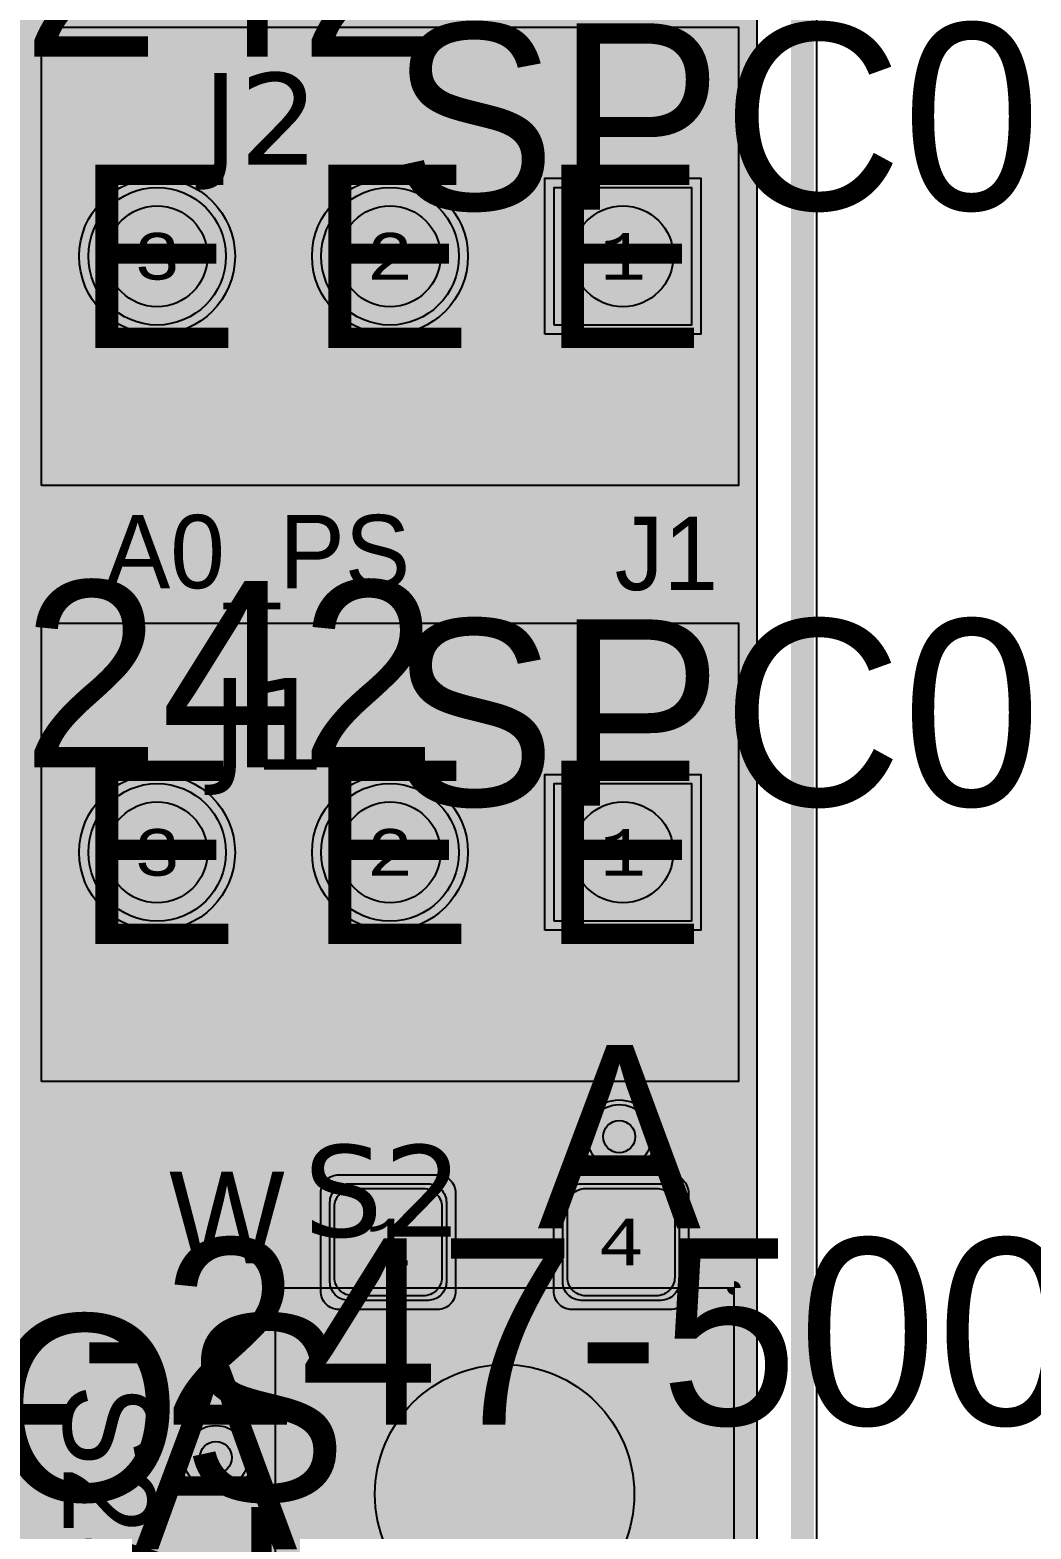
# Model space of a CAD drawing. Extents: x -28 to 199, y -61 to 255.
# Drawn here: x 161.57 to 172.49, y 219.12 to 235.47 of the extents above; entities that cross this region are included whole.
import ezdxf
from ezdxf.enums import TextEntityAlignment as Align

# ---------------------------------------------------------------- set-up
doc = ezdxf.new("R2010")
doc.units = 0
doc.header["$MEASUREMENT"] = 0
for name, color, linetype in [('ASSEMBLY_OUTLINES_TOP', 102, 'CONTINUOUS'), ('ASSEMBLY_PART_NUMBERS_TOP', 102, 'CONTINUOUS'), ('ASSEMBLY_REF_DES_TOP', 102, 'CONTINUOUS'), ('BOARD_OUTLINE', 10, 'CONTINUOUS'), ('DRILL_DRAWING', 21, 'CONTINUOUS'), ('GENERATED_SILKSCREEN_TOP', 140, 'CONTINUOUS'), ('MANUFACTURING_OUTLINES', 10, 'CONTINUOUS'), ('PART_HOLES_LAYER_2', 30, 'CONTINUOUS'), ('PART_HOLES_LAYER_3', 30, 'CONTINUOUS'), ('PART_HOLES_LAYER_BOTTOM', 30, 'CONTINUOUS'), ('PART_HOLES_LAYER_TOP', 30, 'CONTINUOUS'), ('PART_PADS_LAYER_2', 230, 'CONTINUOUS'), ('PART_PADS_LAYER_3', 81, 'CONTINUOUS'), ('PART_PADS_LAYER_BOTTOM', 10, 'CONTINUOUS'), ('PART_PADS_LAYER_TOP', 150, 'CONTINUOUS'), ('PART_PADS_SMD_TOP', 150, 'CONTINUOUS'), ('PIN_NUMBERS_BTM', 8, 'CONTINUOUS'), ('PIN_NUMBERS_TOP', 8, 'CONTINUOUS'), ('PLACEMENT_OUTLINES_TOP', 130, 'CONTINUOUS'), ('PLANE_DATA_LAYER_2', 230, 'CONTINUOUS'), ('PLANE_DATA_LAYER_3', 81, 'CONTINUOUS'), ('PLANE_DATA_LAYER_BOTTOM', 10, 'CONTINUOUS'), ('PLANE_SHAPES_LAYER_2', 230, 'CONTINUOUS'), ('PLANE_SHAPES_LAYER_3', 81, 'CONTINUOUS'), ('PLANE_SHAPES_LAYER_BOTTOM', 10, 'CONTINUOUS'), ('ROUTE_BORDER', 151, 'CONTINUOUS'), ('SILKSCREEN_OUTLINES_TOP', 150, 'CONTINUOUS'), ('SILKSCREEN_REF_DES_TOP', 150, 'CONTINUOUS'), ('SOLDERMASK_PADS_BTM', 12, 'CONTINUOUS'), ('SOLDERMASK_PADS_TOP', 180, 'CONTINUOUS'), ('SOLDERPASTE_PADS_TOP', 180, 'CONTINUOUS'), ('TRACES_LAYER_BOTTOM', 10, 'CONTINUOUS'), ('TRACES_LAYER_TOP', 150, 'CONTINUOUS'), ('VIA_HOLES_LAYER_2', 30, 'CONTINUOUS'), ('VIA_HOLES_LAYER_3', 30, 'CONTINUOUS'), ('VIA_HOLES_LAYER_BOTTOM', 30, 'CONTINUOUS'), ('VIA_HOLES_LAYER_TOP', 30, 'CONTINUOUS'), ('VIA_PADS_LAYER_2', 230, 'CONTINUOUS'), ('VIA_PADS_LAYER_3', 81, 'CONTINUOUS'), ('VIA_PADS_LAYER_BOTTOM', 10, 'CONTINUOUS'), ('VIA_PADS_LAYER_TOP', 150, 'CONTINUOUS')]:
    doc.layers.add(name, color=color, linetype=linetype)
doc.styles.add('COURIER_NEW', font='COUR.TTF')
doc.styles.add('VERDANA', font='verdana.TTF')
doc.styles.add('VERIBEST_GERBER_0', font='txt')

msp = doc.modelspace()

# ---------------------------------------------------------------- hatches: boundary and pattern name
at = {"layer": 'PART_HOLES_LAYER_2'}
h = msp.add_hatch(color=256, dxfattribs=at)
edge = h.paths.add_edge_path()
edge.add_arc((162.96, 233), 0.55, 0, 360)
h = msp.add_hatch(color=256, dxfattribs=at)
edge = h.paths.add_edge_path()
edge.add_arc((165.5, 233), 0.55, 0, 360)
h = msp.add_hatch(color=256, dxfattribs=at)
edge = h.paths.add_edge_path()
edge.add_arc((168.04, 233), 0.55, 0, 360)
h = msp.add_hatch(color=256, dxfattribs=at)
edge = h.paths.add_edge_path()
edge.add_arc((162.96, 226.5), 0.55, 0, 360)
h = msp.add_hatch(color=256, dxfattribs=at)
edge = h.paths.add_edge_path()
edge.add_arc((165.5, 226.5), 0.55, 0, 360)
h = msp.add_hatch(color=256, dxfattribs=at)
edge = h.paths.add_edge_path()
edge.add_arc((168.04, 226.5), 0.55, 0, 360)
at = {"layer": 'PART_HOLES_LAYER_3'}
h = msp.add_hatch(color=256, dxfattribs=at)
edge = h.paths.add_edge_path()
edge.add_arc((162.96, 233), 0.55, 0, 360)
h = msp.add_hatch(color=256, dxfattribs=at)
edge = h.paths.add_edge_path()
edge.add_arc((165.5, 233), 0.55, 0, 360)
h = msp.add_hatch(color=256, dxfattribs=at)
edge = h.paths.add_edge_path()
edge.add_arc((168.04, 233), 0.55, 0, 360)
h = msp.add_hatch(color=256, dxfattribs=at)
edge = h.paths.add_edge_path()
edge.add_arc((162.96, 226.5), 0.55, 0, 360)
h = msp.add_hatch(color=256, dxfattribs=at)
edge = h.paths.add_edge_path()
edge.add_arc((165.5, 226.5), 0.55, 0, 360)
h = msp.add_hatch(color=256, dxfattribs=at)
edge = h.paths.add_edge_path()
edge.add_arc((168.04, 226.5), 0.55, 0, 360)
at = {"layer": 'PART_HOLES_LAYER_BOTTOM'}
h = msp.add_hatch(color=256, dxfattribs=at)
edge = h.paths.add_edge_path()
edge.add_arc((162.96, 233), 0.55, 0, 360)
h = msp.add_hatch(color=256, dxfattribs=at)
edge = h.paths.add_edge_path()
edge.add_arc((165.5, 233), 0.55, 0, 360)
h = msp.add_hatch(color=256, dxfattribs=at)
edge = h.paths.add_edge_path()
edge.add_arc((168.04, 233), 0.55, 0, 360)
h = msp.add_hatch(color=256, dxfattribs=at)
edge = h.paths.add_edge_path()
edge.add_arc((162.96, 226.5), 0.55, 0, 360)
h = msp.add_hatch(color=256, dxfattribs=at)
edge = h.paths.add_edge_path()
edge.add_arc((165.5, 226.5), 0.55, 0, 360)
h = msp.add_hatch(color=256, dxfattribs=at)
edge = h.paths.add_edge_path()
edge.add_arc((168.04, 226.5), 0.55, 0, 360)
at = {"layer": 'PART_HOLES_LAYER_TOP'}
h = msp.add_hatch(color=256, dxfattribs=at)
edge = h.paths.add_edge_path()
edge.add_arc((162.96, 233), 0.55, 0, 360)
h = msp.add_hatch(color=256, dxfattribs=at)
edge = h.paths.add_edge_path()
edge.add_arc((165.5, 233), 0.55, 0, 360)
h = msp.add_hatch(color=256, dxfattribs=at)
edge = h.paths.add_edge_path()
edge.add_arc((168.04, 233), 0.55, 0, 360)
h = msp.add_hatch(color=256, dxfattribs=at)
edge = h.paths.add_edge_path()
edge.add_arc((162.96, 226.5), 0.55, 0, 360)
h = msp.add_hatch(color=256, dxfattribs=at)
edge = h.paths.add_edge_path()
edge.add_arc((165.5, 226.5), 0.55, 0, 360)
h = msp.add_hatch(color=256, dxfattribs=at)
edge = h.paths.add_edge_path()
edge.add_arc((168.04, 226.5), 0.55, 0, 360)
at = {"layer": 'PLANE_DATA_LAYER_2'}
for points in [[(162.96, 233), (162.96, 234.0762)], [(165.5, 233), (165.5, 234.0762)], [(162.96, 233), (161.8838, 233)], [(162.96, 233), (162.96, 231.9238)], [(162.96, 233), (164.0362, 233)], [(165.5, 233), (164.4238, 233)], [(165.5, 233), (165.5, 231.9238)], [(165.5, 233), (166.5762, 233)], [(162.96, 226.5), (162.96, 227.5762)], [(165.5, 226.5), (165.5, 227.5762)], [(162.96, 226.5), (161.8838, 226.5)], [(162.96, 226.5), (162.96, 225.4238)], [(162.96, 226.5), (164.0362, 226.5)], [(165.5, 226.5), (164.4238, 226.5)], [(165.5, 226.5), (165.5, 225.4238)], [(165.5, 226.5), (166.5762, 226.5)]]:
    msp.add_hatch(color=256, dxfattribs=at).paths.add_polyline_path(points, is_closed=False, flags=0)
at = {"layer": 'PLANE_DATA_LAYER_3'}
for points in [[(162.96, 233), (162.96, 234.0762)], [(165.5, 233), (165.5, 234.0762)], [(162.96, 233), (161.8838, 233)], [(162.96, 233), (162.96, 231.9238)], [(162.96, 233), (164.0362, 233)], [(165.5, 233), (164.4238, 233)], [(165.5, 233), (165.5, 231.9238)], [(165.5, 233), (166.5762, 233)], [(162.96, 226.5), (162.96, 227.5762)], [(165.5, 226.5), (165.5, 227.5762)], [(162.96, 226.5), (161.8838, 226.5)], [(162.96, 226.5), (162.96, 225.4238)], [(162.96, 226.5), (164.0362, 226.5)], [(165.5, 226.5), (164.4238, 226.5)], [(165.5, 226.5), (165.5, 225.4238)], [(165.5, 226.5), (166.5762, 226.5)]]:
    msp.add_hatch(color=256, dxfattribs=at).paths.add_polyline_path(points, is_closed=False, flags=0)
at = {"layer": 'PLANE_DATA_LAYER_BOTTOM'}
h = msp.add_hatch(color=256, dxfattribs=at)
h.paths.add_polyline_path([(169.5, 182.994348, -0.6681819935815638), (169.369918, 182.940467), (166.022318, 186.288067, -0.198909955685367), (166, 186.341948), (166, 188.182781, -0.2956984262160577), (166.045075, 188.252334, 0.6480680487453199), (166.045075, 189.347666, -0.2956984262160577), (166, 189.417219), (166, 217.499992, 0.414213562373095), (165.999992, 217.5), (158.000008, 217.5, 0.414213562373095), (158, 217.499992), (158, 214.902603, -0.198909955685367), (157.977682, 214.848722), (157.67296, 214.544, -0.6168695301195867), (157.543681, 214.586852, 0.8785732422549731), (156.353822, 214.567613, -0.381510988498814), (156.278107, 214.5), (154.489242, 214.5, -0.5383921361414893), (154.419199, 214.606207, 0.8971333277535124), (152.686954, 215.582199, -0.5138675206210099), (152.563046, 215.582199, 0.6767439981892426), (150.759836, 215.139914, -0.4545684732283138), (150.663608, 215.077263, 0.4628778347305008), (149.903822, 214.567613, -0.381510988498814), (149.828107, 214.5), (149.8262, 214.5, -0.414213562373095), (149.75, 214.5762), (149.75, 217.499992, 0.414213562373095), (149.749992, 217.5), (142.750008, 217.5, 0.414213562373095), (142.75, 217.499992), (142.75, 216.317137, -0.414213562373095), (142.6738, 216.240937), (130.8262, 216.240937, -0.414213562373095), (130.75, 216.317137), (130.75, 221.05161, -0.198909955685367), (130.772318, 221.105491), (131.644509, 221.977682, -0.1989133663344687), (131.698391, 222), (135.749992, 222, 0.414213562373095), (135.75, 222.000008), (135.75, 223.160834, -0.6295033319639212), (135.873908, 223.220251, 2.085404210499117), (135.873908, 224.779749, -0.629503331963921), (135.75, 224.839166), (135.75, 225.1738, -0.414213562373095), (135.8262, 225.25), (142.6738, 225.25, -0.414213562373095), (142.75, 225.1738), (142.75, 222.250008, 0.414213562373095), (142.750008, 222.25), (145.160834, 222.25, -0.6295033319639212), (145.220251, 222.126092, 2.085404210499117), (146.779749, 222.126092, -0.6295033319639212), (146.839166, 222.25), (147.910834, 222.25, -0.6295033319639212), (147.970251, 222.126092, 2.085404210499117), (149.529749, 222.126092, -0.6295033319639212), (149.589166, 222.25), (161.749992, 222.25, 0.414213562373095), (161.75, 222.250008), (161.75, 235.310363, -0.1756597936058653), (161.767701, 235.359192, 0.3625092994040193), (161.767701, 236.640808, -0.1756597936058653), (161.75, 236.689637), (161.75, 240.9238, -0.414213562373095), (161.8262, 241), (166.6738, 241, -0.414213562373095), (166.75, 240.9238), (166.75, 224.750008, 0.414213562373095), (166.750008, 224.75), (169.4238, 224.75, -0.414213562373095), (169.5, 224.6738)], flags=0)
h.paths.add_polyline_path([(133.75, 220, -0.9999999999999999), (135.75, 220, -0.9999999999999999)], flags=0)
h.paths.add_polyline_path([(137, 220, -0.9999999999999999), (139, 220, -0.9999999999999999)], flags=0)
h.paths.add_polyline_path([(138.04, 224, -0.9999999999999999), (140.04, 224, -0.9999999999999999)], flags=0)
h.paths.add_polyline_path([(140.25, 220, -0.9999999999999999), (142.25, 220, -0.9999999999999999)], flags=0)
h.paths.add_polyline_path([(161.96, 226.5, -0.9999999999999999), (163.96, 226.5, -0.9999999999999999)], flags=0)
h.paths.add_polyline_path([(161.96, 233, -0.9999999999999999), (163.96, 233, -0.9999999999999999)], flags=0)
h.paths.add_polyline_path([(161.96, 239.25, -0.9999999999999999), (163.96, 239.25, -0.9999999999999999)], flags=0)
h.paths.add_polyline_path([(163.285987, 219.388731, 1.7877343018547374), (163.285987, 220.411269, -0.1385740107174841), (163.246107, 220.4), (154.653893, 220.4, -0.1385740107174841), (154.614013, 220.411269, 1.7877343018547374), (154.614013, 219.388731, -0.1385740107174841), (154.653893, 219.4), (163.246107, 219.4, -0.1385740107174841)], flags=0)
h.paths.add_polyline_path([(164.5, 226.5, -0.9999999999999999), (166.5, 226.5, -0.9999999999999999)], flags=0)
h.paths.add_polyline_path([(164.5, 233, -0.9999999999999999), (166.5, 233, -0.9999999999999999)], flags=0)
h.paths.add_polyline_path([(164.5, 239.25, -0.9999999999999999), (166.5, 239.25, -0.9999999999999999)], flags=0)
for points in [[(162.96, 233), (162.199012, 233.760988)], [(162.96, 233), (163.720988, 233.760988)], [(165.5, 233), (164.739012, 233.760988)], [(165.5, 233), (166.260988, 233.760988)], [(162.96, 233), (162.199012, 232.239012)], [(162.96, 233), (163.720988, 232.239012)], [(165.5, 233), (164.739012, 232.239012)], [(165.5, 233), (166.260988, 232.239012)], [(162.96, 226.5), (162.199012, 227.260988)], [(162.96, 226.5), (163.720988, 227.260988)], [(165.5, 226.5), (164.739012, 227.260988)], [(165.5, 226.5), (166.260988, 227.260988)], [(162.96, 226.5), (162.199012, 225.739012)], [(162.96, 226.5), (163.720988, 225.739012)], [(165.5, 226.5), (164.739012, 225.739012)], [(165.5, 226.5), (166.260988, 225.739012)]]:
    msp.add_hatch(color=256, dxfattribs=at).paths.add_polyline_path(points, is_closed=False, flags=0)
at = {"layer": 'PLANE_SHAPES_LAYER_2'}
h = msp.add_hatch(color=256, dxfattribs=at)
h.paths.add_polyline_path([(169.5, 129.25), (149.5, 129.25), (142.25, 122), (142.25, 90.5), (147.5, 90.5), (147.5, 80), (154, 80), (154, 69.25), (131.75, 69.25), (131.75, 73.25), (121.25, 73.25), (121.25, 81), (110.5, 81), (110.5, 125.75), (106.5, 125.75), (106.5, 128.75), (93.5, 128.75), (93.5, 120.25), (91.75, 120.25), (91.75, 121.5), (80, 121.5), (80, 118.25), (73.25, 118.25), (73.25, 124.5), (67.5, 124.5), (67.5, 128), (57.75, 128), (57.75, 120.25), (55.25, 120.25), (55.25, 121.5), (47.5, 121.5), (47.5, 119), (35, 119), (35, 134.75), (32.75, 134.75), (32.75, 159.75), (29.25, 159.75), (29.25, 175.25), (22.5, 175.25), (22.5, 195.25), (17.25, 195.25), (17.25, 198), (22.5, 198), (22.5, 216.5), (40.25, 216.5), (40.25, 235.5), (54.5, 235.5), (54.5, 254), (87.25, 254), (87.25, 236.25), (86.25, 236.25), (86.25, 228.75), (81, 228.75), (81, 218.75), (95.25, 218.75), (95.25, 194.5), (87, 194.5), (87, 172), (131.1, 172), (131.1, 208.75), (115.5, 208.75), (115.5, 213.75), (106.75, 213.75), (106.75, 218.75), (110.25, 222.25), (110.25, 226.25), (142.5, 226.25), (142.5, 221.5), (160.5, 221.5), (160.5, 240.75), (169.5, 240.75)])
h.paths.add_polyline_path([(35.5, 149.5), (41.75, 149.5), (41.75, 152), (39.25, 152), (39.25, 154), (37.75, 154), (37.75, 152), (35.5, 152)], flags=16)
h.paths.add_polyline_path([(37.5, 125.75), (37.5, 128.75), (42.75, 128.75), (42.75, 125.75)], flags=16)
h.paths.add_polyline_path([(52, 127.75), (52, 130.75), (54.25, 130.75), (54.25, 127.75)], flags=16)
h.paths.add_polyline_path([(50.75, 219.5), (50.75, 226.5), (71.75, 226.5), (71.75, 219.5)], flags=16)
h.paths.add_polyline_path([(66.5, 150.75), (66.5, 177.5), (72.25, 177.5), (72.25, 150.75)], flags=16)
h.paths.add_polyline_path([(47.25, 185.25), (73, 185.25), (73, 188.25), (70.25, 188.25), (70.25, 191), (47.25, 191)], flags=16)
h.paths.add_polyline_path([(84.5, 208), (84.5, 212.75), (85, 212.75), (85, 208)], flags=16)
h.paths.add_polyline_path([(61.5, 137.25), (87.75, 137.25), (87.75, 140.5), (84.75, 140.5), (84.75, 143), (61.5, 143)], flags=16)
h.paths.add_polyline_path([(88.75, 127), (88.75, 130), (91, 130), (91, 127)], flags=16)
h.paths.add_polyline_path([(85.5, 130.25), (85.5, 132.5), (91, 132.5), (91, 130.25)], flags=16)
h.paths.add_polyline_path([(108.75, 142.25), (135.75, 142.25), (135.75, 145.75), (132.25, 145.75), (132.25, 149), (108.75, 149)], flags=16)
h.paths.add_polyline_path([(114.25, 126.75), (140.75, 126.75), (140.75, 129.75), (137.25, 129.75), (137.25, 133), (114.25, 133)], flags=16)
h.paths.add_polyline_path([(155.25, 180.25), (166.25, 180.25), (166.25, 186.25), (152.25, 186.25), (152.25, 183), (155.25, 183)], flags=16)
at = {"layer": 'PLANE_SHAPES_LAYER_3'}
h = msp.add_hatch(color=256, dxfattribs=at)
h.paths.add_polyline_path([(169.5, 129.25), (149.5, 129.25), (142.25, 122), (142.25, 90.5), (147.5, 90.5), (147.5, 80), (154, 80), (154, 69.25), (131.75, 69.25), (131.75, 73.25), (121.25, 73.25), (121.25, 81), (110.5, 81), (110.5, 125.75), (106.5, 125.75), (106.5, 128.75), (93.5, 128.75), (93.5, 120.25), (91.75, 120.25), (91.75, 121.5), (80, 121.5), (80, 118.25), (73.25, 118.25), (73.25, 124.5), (67.5, 124.5), (67.5, 127.75), (58.25, 127.75), (58.25, 130.25), (88.75, 130.25), (88.75, 127), (91, 127), (91, 132.5), (55, 132.5), (55, 131.25), (52, 131.25), (52, 127.75), (55, 127.75), (55, 127.25), (57.75, 127.25), (57.75, 120.25), (55.25, 120.25), (55.25, 121.5), (47.5, 121.5), (47.5, 119), (35, 119), (35, 134.75), (32.75, 134.75), (32.75, 159.75), (29.25, 159.75), (29.25, 175.25), (22.5, 175.25), (22.5, 195.25), (17.25, 195.25), (17.25, 198), (22.5, 198), (22.5, 216.5), (40.25, 216.5), (40.25, 235.5), (54.5, 235.5), (54.5, 254), (87.25, 254), (87.25, 236.25), (86.25, 236.25), (86.25, 228.75), (81, 228.75), (81, 218.75), (95.25, 218.75), (95.25, 194.5), (87, 194.5), (87, 172), (131.1, 172), (131.1, 208.75), (115.5, 208.75), (115.5, 213.75), (106.75, 213.75), (106.75, 218.75), (110.25, 222.25), (110.25, 226.25), (142.5, 226.25), (142.5, 221.5), (160.5, 221.5), (160.5, 240.75), (169.5, 240.75)])
h.paths.add_polyline_path([(35.5, 149.5), (41.75, 149.5), (41.75, 152), (39.25, 152), (39.25, 154), (37.75, 154), (37.75, 152), (35.5, 152)], flags=16)
h.paths.add_polyline_path([(37.5, 125.75), (37.5, 128.75), (42.75, 128.75), (42.75, 125.75)], flags=16)
h.paths.add_polyline_path([(50.75, 219.5), (50.75, 226.5), (71.75, 226.5), (71.75, 219.5)], flags=16)
h.paths.add_polyline_path([(66.5, 150.75), (66.5, 177.5), (72.25, 177.5), (72.25, 150.75)], flags=16)
h.paths.add_polyline_path([(47.25, 185.25), (73, 185.25), (73, 188.25), (70.25, 188.25), (70.25, 191), (47.25, 191)], flags=16)
h.paths.add_polyline_path([(84.5, 208), (84.5, 212.75), (85, 212.75), (85, 208)], flags=16)
h.paths.add_polyline_path([(61.5, 137.25), (87.75, 137.25), (87.75, 140.5), (84.75, 140.5), (84.75, 143), (61.5, 143)], flags=16)
h.paths.add_polyline_path([(108.75, 142.25), (135.75, 142.25), (135.75, 145.75), (132.25, 145.75), (132.25, 149), (108.75, 149)], flags=16)
h.paths.add_polyline_path([(114.25, 126.75), (140.75, 126.75), (140.75, 129.75), (137.25, 129.75), (137.25, 133), (114.25, 133)], flags=16)
h.paths.add_polyline_path([(155.25, 180.25), (166.25, 180.25), (166.25, 186.25), (152.25, 186.25), (152.25, 183), (155.25, 183)], flags=16)
at = {"layer": 'VIA_HOLES_LAYER_2'}
h = msp.add_hatch(color=256, dxfattribs=at)
edge = h.paths.add_edge_path()
edge.add_arc((168, 223.4), 0.175, 0, 360)
h = msp.add_hatch(color=256, dxfattribs=at)
edge = h.paths.add_edge_path()
edge.add_arc((163.6, 219.9), 0.175, 0, 360)
at = {"layer": 'VIA_HOLES_LAYER_3'}
h = msp.add_hatch(color=256, dxfattribs=at)
edge = h.paths.add_edge_path()
edge.add_arc((168, 223.4), 0.175, 0, 360)
h = msp.add_hatch(color=256, dxfattribs=at)
edge = h.paths.add_edge_path()
edge.add_arc((163.6, 219.9), 0.175, 0, 360)
at = {"layer": 'VIA_HOLES_LAYER_BOTTOM'}
h = msp.add_hatch(color=256, dxfattribs=at)
edge = h.paths.add_edge_path()
edge.add_arc((168, 223.4), 0.175, 0, 360)
h = msp.add_hatch(color=256, dxfattribs=at)
edge = h.paths.add_edge_path()
edge.add_arc((163.6, 219.9), 0.175, 0, 360)
at = {"layer": 'VIA_HOLES_LAYER_TOP'}
h = msp.add_hatch(color=256, dxfattribs=at)
edge = h.paths.add_edge_path()
edge.add_arc((168, 223.4), 0.175, 0, 360)
h = msp.add_hatch(color=256, dxfattribs=at)
edge = h.paths.add_edge_path()
edge.add_arc((163.6, 219.9), 0.175, 0, 360)

# ---------------------------------------------------------------- linework, layer by layer
at = {"layer": 'ASSEMBLY_OUTLINES_TOP'}
for points, const_width in [([(161.7, 230.5), (161.7, 235.5), (169.3, 235.5), (169.3, 230.5)], 0.2), ([(161.7, 224), (161.7, 229), (169.3, 229), (169.3, 224)], 0.2), ([(164.25, 217.25), (164.25, 221.75), (169.25, 221.75), (169.25, 217.25)], 0.1)]:
    msp.add_lwpolyline(points, close=True, dxfattribs=dict(at, const_width=const_width))
msp.add_circle((166.75, 219.5), 1.414213, dxfattribs=at)
at = {"layer": 'BOARD_OUTLINE', "const_width": 0.25}
msp.add_lwpolyline([(0, 1.5), (0, 253.5, -0.4142135624), (1.5, 255), (168.5, 255, -0.4142135624), (170, 253.5), (170, 1.5, -0.4142135624), (168.5, 0), (1.5, 0, -0.4142135624)], format="xyb", close=True, dxfattribs=at)
at = {"layer": 'GENERATED_SILKSCREEN_TOP', "const_width": 0.15}
for points in [[(161.7, 230.5), (161.7, 235.5), (169.3, 235.5), (169.3, 230.5)], [(161.7, 224), (161.7, 229), (169.3, 229), (169.3, 224)]]:
    msp.add_lwpolyline(points, close=True, dxfattribs=at)
for points in [[(161.18966, 234.40714), (161.36886, 234.27914), (160.66806, 234.27914)], [(162.776, 230.1656), (162.7944, 230.1656), (162.7976, 230.1648), (162.8, 230.1632), (162.8056, 230.1592), (162.808, 230.1576), (163.0664, 229.7208), (163.0672, 229.7176), (163.068, 229.716), (163.0688, 229.7144), (163.0688, 229.7136), (163.0688, 229.712), (163.0688, 229.3824), (163.0672, 229.3768), (163.064, 229.372), (163.0584, 229.3696), (163.0528, 229.3688), (163.0472, 229.3696), (163.0416, 229.372), (163.0384, 229.3768), (163.0368, 229.3824), (163.0368, 229.5864), (162.5304, 229.5864), (162.5304, 229.3824), (162.5288, 229.3768), (162.5256, 229.372), (162.52, 229.3696), (162.5136, 229.3688), (162.508, 229.3696), (162.5024, 229.372), (162.4992, 229.3768), (162.4976, 229.3824), (162.4976, 229.712), (162.4976, 229.7136), (162.4976, 229.7144), (162.4984, 229.716), (162.4992, 229.7176), (162.5, 229.7208), (162.7616, 230.1576), (162.7656, 230.1616), (162.7704, 230.1632), (162.7736, 230.1648), (162.776, 230.1656)], [(162.5304, 229.7064), (162.5304, 229.6192), (163.0368, 229.6192), (163.0368, 229.7064), (162.784, 230.1312), (162.5304, 229.7064)], [(163.2624, 230.0536), (163.3968, 230.1632), (163.4, 230.164), (163.4024, 230.1648), (163.4032, 230.1656), (163.4064, 230.1664), (163.676, 230.1664), (163.6792, 230.1656), (163.68, 230.1656), (163.6808, 230.1648), (163.6832, 230.164), (163.6864, 230.1632), (163.8208, 230.0536), (163.8232, 230.0496), (163.824, 230.0464), (163.8256, 230.044), (163.8264, 230.0408), (163.8264, 229.492), (163.8256, 229.4896), (163.824, 229.484), (163.8232, 229.4824), (163.8208, 229.4792), (163.6864, 229.3696), (163.6832, 229.3688), (163.6816, 229.368), (163.68, 229.3672), (163.6784, 229.3664), (163.676, 229.3664), (163.4064, 229.3664), (163.4032, 229.3672), (163.4, 229.368), (163.3968, 229.3696), (163.2624, 229.4792), (163.2608, 229.4808), (163.2592, 229.4816), (163.2576, 229.484), (163.256, 229.4896), (163.2552, 229.492), (163.2552, 230.0408), (163.256, 230.044), (163.2576, 230.0464), (163.2592, 230.0496), (163.2624, 230.0536)], [(163.288, 230.0328), (163.288, 229.5), (163.3352, 229.46), (163.7224, 230.0912), (163.6696, 230.1336), (163.4112, 230.1336), (163.288, 230.0328)], [(163.3608, 229.4392), (163.4112, 229.3992), (163.6696, 229.3992), (163.7944, 229.5), (163.7944, 230.0328), (163.7472, 230.0704), (163.3608, 229.4392)], [(165.332, 229.8624), (165.3344, 229.864), (165.3352, 229.868), (165.3376, 229.872), (165.3376, 229.876), (165.3376, 230.0408), (165.3376, 230.0448), (165.3352, 230.0472), (165.3352, 230.0496), (165.3344, 230.0504), (165.3336, 230.0512), (165.332, 230.0528), (165.196, 230.1632), (165.192, 230.1648), (165.1888, 230.1656), (165.1856, 230.1664), (164.7824, 230.1664), (164.7752, 230.1648), (164.7704, 230.1608), (164.7664, 230.156), (164.7648, 230.1504), (164.7648, 229.3824), (164.7664, 229.376), (164.7704, 229.372), (164.7752, 229.3696), (164.7808, 229.3688), (164.7872, 229.3696), (164.7928, 229.372), (164.7968, 229.376), (164.7984, 229.3824), (164.7984, 229.7504), (165.1856, 229.7504), (165.1912, 229.7512), (165.1936, 229.752), (165.1944, 229.752), (165.196, 229.7528), (165.332, 229.8624)], [(164.7984, 230.1336), (165.1808, 230.1336), (165.3056, 230.0328), (165.3056, 229.884), (165.1808, 229.7824), (164.7984, 229.7824), (164.7984, 230.1336)], [(165.952, 229.78), (166.0872, 229.6704), (166.0896, 229.6672), (166.0904, 229.6632), (166.0912, 229.6608), (166.092, 229.6584), (166.0928, 229.6568), (166.0928, 229.492), (166.092, 229.4896), (166.0904, 229.484), (166.0896, 229.4824), (166.0872, 229.4792), (165.9528, 229.3696), (165.9488, 229.368), (165.948, 229.3672), (165.9464, 229.3672), (165.9448, 229.3664), (165.944, 229.3664), (165.9424, 229.3664), (165.6728, 229.3664), (165.6696, 229.3672), (165.6664, 229.368), (165.6632, 229.3696), (165.5288, 229.4792), (165.5248, 229.4832), (165.524, 229.4856), (165.524, 229.488), (165.5248, 229.4936), (165.528, 229.4992), (165.5312, 229.5032), (165.536, 229.5064), (165.5416, 229.5072), (165.5472, 229.5056), (165.6776, 229.3992), (165.936, 229.3992), (166.0608, 229.5), (166.0608, 229.6488), (165.936, 229.7504), (165.6728, 229.7504), (165.6696, 229.7504), (165.6656, 229.7512), (165.6632, 229.7528), (165.5288, 229.8624), (165.5272, 229.8632), (165.5256, 229.8648), (165.524, 229.8672), (165.5224, 229.8728), (165.5216, 229.876), (165.5216, 230.0408), (165.5224, 230.0448), (165.524, 230.048), (165.5256, 230.0496), (165.5272, 230.0512), (165.5288, 230.0536), (165.6632, 230.1632), (165.6664, 230.164), (165.6688, 230.1648), (165.6696, 230.1656), (165.6728, 230.1664), (165.9424, 230.1664), (165.9456, 230.1656), (165.9472, 230.1648), (165.9496, 230.164), (165.952, 230.1632), (166.0528, 230.0808), (166.0568, 230.0768), (166.0584, 230.072), (166.0576, 230.0664), (166.0552, 230.0608), (166.0512, 230.0568), (166.0456, 230.0536), (166.0392, 230.0528), (166.0336, 230.0544), (165.9376, 230.1336), (165.6776, 230.1336), (165.5544, 230.0328), (165.5544, 229.884), (165.6776, 229.7824), (165.9424, 229.7824), (165.9456, 229.7816), (165.9488, 229.7808), (165.952, 229.78)], [(168.0856, 229.4848), (168.0808, 229.488), (168.0744, 229.488), (168.0688, 229.4864), (168.064, 229.4824), (168.06, 229.4776), (168.0584, 229.472), (168.0584, 229.4656), (168.0616, 229.4608), (168.1688, 229.3512), (168.1728, 229.3488), (168.1768, 229.348), (168.1792, 229.3464), (168.1816, 229.3464), (168.3432, 229.3464), (168.3472, 229.3472), (168.3512, 229.3496), (168.3528, 229.3504), (168.3536, 229.3512), (168.3544, 229.352), (168.3568, 229.3536), (168.4368, 229.4632), (168.4384, 229.4664), (168.4392, 229.468), (168.44, 229.4696), (168.44, 229.472), (168.44, 230.1136), (168.6128, 230.1136), (168.6184, 230.1152), (168.6232, 230.1184), (168.6256, 230.124), (168.6264, 230.1296), (168.6256, 230.136), (168.6232, 230.1416), (168.6184, 230.1456), (168.6128, 230.1464), (168.208, 230.1464), (168.2024, 230.1456), (168.1976, 230.1416), (168.1952, 230.136), (168.1944, 230.1296), (168.1952, 230.124), (168.1976, 230.1184), (168.2024, 230.1152), (168.208, 230.1136), (168.408, 230.1136), (168.408, 229.4776), (168.3352, 229.38), (168.1888, 229.38), (168.0856, 229.4848)], [(168.9288, 229.3792), (168.9224, 229.3776), (168.9192, 229.3744), (168.9168, 229.3688), (168.916, 229.3624), (168.9168, 229.3568), (168.9192, 229.3512), (168.9224, 229.3472), (168.9288, 229.3464), (169.2408, 229.3464), (169.2464, 229.3472), (169.2512, 229.3512), (169.2536, 229.3568), (169.2544, 229.3624), (169.2536, 229.3688), (169.2512, 229.3744), (169.2464, 229.3776), (169.2408, 229.3792), (169.1, 229.3792), (169.1, 230.1304), (169.0992, 230.136), (169.0968, 230.14), (169.0928, 230.1424), (169.0872, 230.1432), (169.0832, 230.144), (169.0792, 230.144), (169.076, 230.1424), (169.0728, 230.1392), (168.9168, 229.92), (168.9144, 229.9144), (168.9144, 229.9088), (168.9168, 229.904), (168.9208, 229.9), (168.9256, 229.8968), (168.9312, 229.8952), (168.9344, 229.8952), (168.9368, 229.896), (168.9408, 229.9008), (169.0688, 230.08), (169.0688, 229.3792), (168.9288, 229.3792)], [(164.0304, 229.3936), (164.5768, 229.3936), (164.5824, 229.3928), (164.5864, 229.3896), (164.5888, 229.3856), (164.5888, 229.3808), (164.588, 229.3744), (164.5864, 229.3704), (164.5824, 229.3672), (164.5768, 229.3664), (164.0304, 229.3664), (164.0248, 229.3672), (164.0208, 229.3704), (164.0184, 229.3744), (164.0176, 229.3808), (164.0184, 229.3856), (164.02, 229.3896), (164.024, 229.3928), (164.0304, 229.3936)], [(163.2235, 222.023), (163.2255, 222.016), (163.2285, 222.012), (163.2345, 222.009), (163.2405, 222.007), (163.2475, 222.005), (163.2525, 222.005), (163.2575, 222.008), (163.2625, 222.013), (163.5815, 222.531), (163.9015, 222.013), (163.9055, 222.008), (163.9095, 222.005), (163.9155, 222.005), (163.9215, 222.007), (163.9285, 222.009), (163.9345, 222.012), (163.9375, 222.017), (163.9385, 222.023), (163.9385, 222.983), (163.9365, 222.99), (163.9315, 222.996), (163.9255, 222.999), (163.9185, 223), (163.9115, 222.999), (163.9045, 222.996), (163.8995, 222.99), (163.8985, 222.983), (163.8985, 222.096), (163.5995, 222.583), (163.5955, 222.586), (163.5905, 222.588), (163.5865, 222.589), (163.5815, 222.589), (163.5765, 222.589), (163.5725, 222.588), (163.5685, 222.586), (163.5635, 222.583), (163.2655, 222.096), (163.2655, 222.983), (163.2635, 222.99), (163.2585, 222.996), (163.2515, 222.999), (163.2435, 223), (163.2365, 222.999), (163.2305, 222.996), (163.2255, 222.99), (163.2235, 222.983), (163.2235, 222.026), (163.2235, 222.023)], [(162.461, 220.027), (162.324, 219.858), (162.32, 219.855), (162.315, 219.854), (162.312, 219.853), (162.309, 219.852), (162.307, 219.851), (162.101, 219.851), (162.098, 219.852), (162.091, 219.854), (162.089, 219.855), (162.085, 219.858), (161.948, 220.026), (161.946, 220.031), (161.945, 220.032), (161.945, 220.034), (161.945, 220.036), (161.944, 220.037), (161.944, 220.039), (161.944, 220.376), (161.945, 220.38), (161.946, 220.384), (161.948, 220.388), (162.085, 220.556), (162.09, 220.561), (162.096, 220.562), (162.103, 220.561), (162.11, 220.557), (162.116, 220.553), (162.119, 220.546), (162.12, 220.54), (162.118, 220.533), (161.985, 220.37), (161.985, 220.047), (162.111, 219.891), (162.297, 219.891), (162.424, 220.046), (162.424, 220.376), (162.424, 220.38), (162.425, 220.385), (162.427, 220.388), (162.564, 220.556), (162.566, 220.558), (162.567, 220.56), (162.57, 220.562), (162.577, 220.564), (162.581, 220.565), (162.787, 220.565), (162.792, 220.564), (162.796, 220.562), (162.799, 220.56), (162.8, 220.558), (162.803, 220.556), (162.94, 220.388), (162.941, 220.384), (162.942, 220.381), (162.943, 220.38), (162.944, 220.376), (162.944, 220.039), (162.943, 220.035), (162.942, 220.033), (162.941, 220.03), (162.94, 220.027), (162.837, 219.901), (162.832, 219.896), (162.826, 219.894), (162.819, 219.895), (162.812, 219.898), (162.807, 219.903), (162.803, 219.91), (162.802, 219.918), (162.804, 219.925), (162.903, 220.045), (162.903, 220.37), (162.777, 220.524), (162.591, 220.524), (162.464, 220.37), (162.464, 220.039), (162.463, 220.035), (162.462, 220.031), (162.461, 220.027)], [(161.944, 218.926), (161.944, 219.6), (161.946, 219.608), (161.951, 219.613), (161.957, 219.618), (161.964, 219.62), (162.101, 219.62), (162.104, 219.619), (162.111, 219.617), (162.114, 219.615), (162.116, 219.613), (162.118, 219.611), (162.66, 218.946)], [(162.777, 218.946), (162.903, 219.102), (162.903, 219.425), (162.77, 219.588), (162.768, 219.595), (162.769, 219.601), (162.772, 219.608), (162.778, 219.612), (162.785, 219.616), (162.792, 219.617), (162.798, 219.616), (162.803, 219.611), (162.94, 219.443), (162.941, 219.439), (162.942, 219.436), (162.943, 219.435), (162.944, 219.431), (162.944, 219.094), (162.943, 219.09), (162.943, 219.089), (162.942, 219.088), (162.941, 219.085), (162.94, 219.081)], [(162.633, 218.913), (162.092, 219.579), (161.985, 219.579), (161.985, 218.926)], [(162.94, 219.081), (162.803, 218.913)]]:
    msp.add_lwpolyline(points, dxfattribs=at)
for points in [[(164.777793, 221.749995), (164.250005, 221.749995), (164.250005, 217.250005), (164.777793, 217.250005, 9.2709e-06), (164.777791, 217.249995), (164.25, 217.249995, -0.4142135624), (164.249995, 217.25), (164.249995, 221.75, -0.4142135624), (164.25, 221.750005), (164.777791, 221.750005, 9.2709e-06), (164.777793, 221.749995)], [(167.317793, 221.749995), (166.182207, 221.749995, 9.2709e-06), (166.182209, 221.750005), (167.317791, 221.750005, 9.2709e-06), (167.317793, 221.749995)], [(169.250005, 217.25, -0.4142135624), (169.25, 217.249995), (168.722209, 217.249995, 9.2709e-06), (168.722207, 217.250005), (169.249995, 217.250005), (169.249995, 221.749995), (168.722207, 221.749995, 9.2709e-06), (168.722209, 221.750005), (169.25, 221.750005, -0.4142135624), (169.250005, 221.75), (169.250005, 217.25)]]:
    msp.add_lwpolyline(points, format="xyb", dxfattribs=at)
at = {"layer": 'MANUFACTURING_OUTLINES'}
msp.add_lwpolyline([(170.150405, 1.5, -0.4142135624), (168.5, -0.150405), (1.5, -0.150405, -0.4142135624), (-0.150405, 1.5), (-0.150405, 253.5, -0.4142135624), (1.5, 255.150405), (168.5, 255.150405, -0.4142135624), (170.150405, 253.5)], format="xyb", close=True, dxfattribs=at)
at = {"layer": 'PART_HOLES_LAYER_2'}
for centre in [(162.96, 233), (165.5, 233), (168.04, 233), (162.96, 226.5), (165.5, 226.5), (168.04, 226.5)]:
    msp.add_circle(centre, 0.55, dxfattribs=at)
at = {"layer": 'PART_HOLES_LAYER_3'}
for centre in [(162.96, 233), (165.5, 233), (168.04, 233), (162.96, 226.5), (165.5, 226.5), (168.04, 226.5)]:
    msp.add_circle(centre, 0.55, dxfattribs=at)
at = {"layer": 'PART_HOLES_LAYER_BOTTOM'}
for centre in [(162.96, 233), (165.5, 233), (168.04, 233), (162.96, 226.5), (165.5, 226.5), (168.04, 226.5)]:
    msp.add_circle(centre, 0.55, dxfattribs=at)
at = {"layer": 'PART_HOLES_LAYER_TOP'}
for centre in [(162.96, 233), (165.5, 233), (168.04, 233), (162.96, 226.5), (165.5, 226.5), (168.04, 226.5)]:
    msp.add_circle(centre, 0.55, dxfattribs=at)
at = {"layer": 'PART_PADS_LAYER_2'}
for points in [[(167.29, 232.25), (167.29, 233.75), (168.79, 233.75), (168.79, 232.25)], [(167.29, 225.75), (167.29, 227.25), (168.79, 227.25), (168.79, 225.75)]]:
    msp.add_lwpolyline(points, close=True, dxfattribs=at)
for centre in [(162.96, 233), (165.5, 233), (162.96, 226.5), (165.5, 226.5)]:
    msp.add_circle(centre, 0.75, dxfattribs=at)
at = {"layer": 'PART_PADS_LAYER_3'}
for points in [[(167.29, 232.25), (167.29, 233.75), (168.79, 233.75), (168.79, 232.25)], [(167.29, 225.75), (167.29, 227.25), (168.79, 227.25), (168.79, 225.75)]]:
    msp.add_lwpolyline(points, close=True, dxfattribs=at)
for centre in [(162.96, 233), (165.5, 233), (162.96, 226.5), (165.5, 226.5)]:
    msp.add_circle(centre, 0.75, dxfattribs=at)
at = {"layer": 'PART_PADS_LAYER_BOTTOM'}
for points in [[(167.29, 232.25), (167.29, 233.75), (168.79, 233.75), (168.79, 232.25)], [(167.29, 225.75), (167.29, 227.25), (168.79, 227.25), (168.79, 225.75)]]:
    msp.add_lwpolyline(points, close=True, dxfattribs=at)
for centre in [(162.96, 233), (165.5, 233), (162.96, 226.5), (165.5, 226.5)]:
    msp.add_circle(centre, 0.75, dxfattribs=at)
at = {"layer": 'PART_PADS_LAYER_TOP'}
for points in [[(167.29, 232.25), (167.29, 233.75), (168.79, 233.75), (168.79, 232.25)], [(167.29, 225.75), (167.29, 227.25), (168.79, 227.25), (168.79, 225.75)]]:
    msp.add_lwpolyline(points, close=True, dxfattribs=at)
for centre in [(162.96, 233), (165.5, 233), (162.96, 226.5), (165.5, 226.5)]:
    msp.add_circle(centre, 0.75, dxfattribs=at)
at = {"layer": 'PART_PADS_SMD_TOP'}
for points in [[(165.915, 222.885, -0.4142135624), (166.115, 222.685), (166.115, 221.815, -0.4142135624), (165.915, 221.615), (165.045, 221.615, -0.4142135624), (164.845, 221.815), (164.845, 222.685, -0.4142135624), (165.045, 222.885)], [(168.455, 222.885, -0.4142135624), (168.655, 222.685), (168.655, 221.815, -0.4142135624), (168.455, 221.615), (167.585, 221.615, -0.4142135624), (167.385, 221.815), (167.385, 222.685, -0.4142135624), (167.585, 222.885)]]:
    msp.add_lwpolyline(points, format="xyb", close=True, dxfattribs=at)
at = {"layer": 'PLACEMENT_OUTLINES_TOP'}
for points in [[(161.7, 230.5), (161.7, 235.5), (169.3, 235.5), (169.3, 230.5)], [(161.7, 224), (161.7, 229), (169.3, 229), (169.3, 224)], [(164.25, 217.25), (164.25, 221.75), (169.25, 221.75), (169.25, 217.25)]]:
    msp.add_lwpolyline(points, close=True, dxfattribs=at)
at = {"layer": 'PLANE_DATA_LAYER_2', "const_width": 0.5}
for points in [[(162.96, 233), (162.96, 234.0762)], [(165.5, 233), (165.5, 234.0762)], [(162.96, 233), (161.8838, 233)], [(162.96, 233), (162.96, 231.9238)], [(162.96, 233), (164.0362, 233)], [(165.5, 233), (164.4238, 233)], [(165.5, 233), (165.5, 231.9238)], [(165.5, 233), (166.5762, 233)], [(162.96, 226.5), (162.96, 227.5762)], [(165.5, 226.5), (165.5, 227.5762)], [(162.96, 226.5), (161.8838, 226.5)], [(162.96, 226.5), (162.96, 225.4238)], [(162.96, 226.5), (164.0362, 226.5)], [(165.5, 226.5), (164.4238, 226.5)], [(165.5, 226.5), (165.5, 225.4238)], [(165.5, 226.5), (166.5762, 226.5)]]:
    msp.add_lwpolyline(points, dxfattribs=at)
at = {"layer": 'PLANE_DATA_LAYER_3', "const_width": 0.5}
for points in [[(162.96, 233), (162.96, 234.0762)], [(165.5, 233), (165.5, 234.0762)], [(162.96, 233), (161.8838, 233)], [(162.96, 233), (162.96, 231.9238)], [(162.96, 233), (164.0362, 233)], [(165.5, 233), (164.4238, 233)], [(165.5, 233), (165.5, 231.9238)], [(165.5, 233), (166.5762, 233)], [(162.96, 226.5), (162.96, 227.5762)], [(165.5, 226.5), (165.5, 227.5762)], [(162.96, 226.5), (161.8838, 226.5)], [(162.96, 226.5), (162.96, 225.4238)], [(162.96, 226.5), (164.0362, 226.5)], [(165.5, 226.5), (164.4238, 226.5)], [(165.5, 226.5), (165.5, 225.4238)], [(165.5, 226.5), (166.5762, 226.5)]]:
    msp.add_lwpolyline(points, dxfattribs=at)
at = {"layer": 'PLANE_DATA_LAYER_BOTTOM', "const_width": 0.5}
for points in [[(162.96, 233), (162.199012, 233.760988)], [(162.96, 233), (163.720988, 233.760988)], [(165.5, 233), (164.739012, 233.760988)], [(165.5, 233), (166.260988, 233.760988)], [(162.96, 233), (162.199012, 232.239012)], [(162.96, 233), (163.720988, 232.239012)], [(165.5, 233), (164.739012, 232.239012)], [(165.5, 233), (166.260988, 232.239012)], [(162.96, 226.5), (162.199012, 227.260988)], [(162.96, 226.5), (163.720988, 227.260988)], [(165.5, 226.5), (164.739012, 227.260988)], [(165.5, 226.5), (166.260988, 227.260988)], [(162.96, 226.5), (162.199012, 225.739012)], [(162.96, 226.5), (163.720988, 225.739012)], [(165.5, 226.5), (164.739012, 225.739012)], [(165.5, 226.5), (166.260988, 225.739012)]]:
    msp.add_lwpolyline(points, dxfattribs=at)
at = {"layer": 'PLANE_SHAPES_LAYER_BOTTOM'}
for points in [[(161.75, 222.25), (166.75, 222.25), (161.75, 241), (166.75, 241)], [(166.75, 222.25), (169.5, 222.25), (166.75, 224.75), (169.5, 224.75)], [(142.75, 218.25), (169.5, 218.25), (142.75, 222.25), (169.5, 222.25)]]:
    msp.add_solid(points, dxfattribs=at)
at = {"layer": 'ROUTE_BORDER'}
msp.add_lwpolyline([(0.635, 2.135), (0.635, 252.5, -0.4142135624), (2.135, 254), (168, 254, -0.4142135624), (169.5, 252.5), (169.5, 2.135, -0.4142135624), (168, 0.635), (2.135, 0.635, -0.4142135624)], format="xyb", close=True, dxfattribs=at)
at = {"layer": 'SILKSCREEN_OUTLINES_TOP'}
for points in [[(161.7, 230.5), (161.7, 235.5), (169.3, 235.5), (169.3, 230.5)], [(161.7, 224), (161.7, 229), (169.3, 229), (169.3, 224)], [(164.25, 217.25), (164.25, 221.75), (169.25, 221.75), (169.25, 217.25)]]:
    msp.add_lwpolyline(points, close=True, dxfattribs=at)
at = {"layer": 'SOLDERMASK_PADS_BTM'}
for points in [[(167.19, 232.15), (167.19, 233.85), (168.89, 233.85), (168.89, 232.15)], [(167.19, 225.65), (167.19, 227.35), (168.89, 227.35), (168.89, 225.65)]]:
    msp.add_lwpolyline(points, close=True, dxfattribs=at)
for centre in [(162.96, 233), (165.5, 233), (162.96, 226.5), (165.5, 226.5)]:
    msp.add_circle(centre, 0.85, dxfattribs=at)
at = {"layer": 'SOLDERMASK_PADS_TOP'}
for points in [[(167.19, 232.15), (167.19, 233.85), (168.89, 233.85), (168.89, 232.15)], [(167.19, 225.65), (167.19, 227.35), (168.89, 227.35), (168.89, 225.65)]]:
    msp.add_lwpolyline(points, close=True, dxfattribs=at)
for points in [[(166.015, 222.985, -0.4142135624), (166.215, 222.785), (166.215, 221.715, -0.4142135624), (166.015, 221.515), (164.945, 221.515, -0.4142135624), (164.745, 221.715), (164.745, 222.785, -0.4142135624), (164.945, 222.985)], [(168.555, 222.985, -0.4142135624), (168.755, 222.785), (168.755, 221.715, -0.4142135624), (168.555, 221.515), (167.485, 221.515, -0.4142135624), (167.285, 221.715), (167.285, 222.785, -0.4142135624), (167.485, 222.985)]]:
    msp.add_lwpolyline(points, format="xyb", close=True, dxfattribs=at)
for centre in [(162.96, 233), (165.5, 233), (162.96, 226.5), (165.5, 226.5)]:
    msp.add_circle(centre, 0.85, dxfattribs=at)
at = {"layer": 'SOLDERPASTE_PADS_TOP'}
for points in [[(165.865, 222.835, -0.4142135624), (166.065, 222.635), (166.065, 221.865, -0.4142135624), (165.865, 221.665), (165.095, 221.665, -0.4142135624), (164.895, 221.865), (164.895, 222.635, -0.4142135624), (165.095, 222.835)], [(168.405, 222.835, -0.4142135624), (168.605, 222.635), (168.605, 221.865, -0.4142135624), (168.405, 221.665), (167.635, 221.665, -0.4142135624), (167.435, 221.865), (167.435, 222.635, -0.4142135624), (167.635, 222.835)]]:
    msp.add_lwpolyline(points, format="xyb", close=True, dxfattribs=at)
at = {"layer": 'TRACES_LAYER_BOTTOM', "const_width": 0.5}
msp.add_lwpolyline([(163.6, 219.9), (154.3, 219.9)], dxfattribs=at)
at = {"layer": 'TRACES_LAYER_TOP', "const_width": 0.5}
for points in [[(168.04, 239.25), (168.04, 237.051315), (167.792513, 236.803828), (164.211, 236.803828), (160.966674, 233.559502), (160.966674, 222.053368), (159.031016, 220.11771), (156.109608, 220.11771), (154.365, 218.373102), (154.365, 216.6)], [(156.905, 216.6), (156.905, 218.200762), (157.666208, 218.96197), (159.311969, 218.96197), (161.760923, 221.410924), (161.760923, 223.167697), (164.165189, 225.571963), (164.165189, 227.354071), (168.04, 231.228882), (168.04, 233)], [(159.445, 216.6), (160.248496, 216.6), (162.628618, 218.980122), (162.628618, 221.864219), (165.254306, 224.489907), (167.59939, 224.489907), (168.04, 224.930517), (168.04, 226.5)], [(168, 223.4), (168.02, 223.38), (168.02, 222.25)], [(165.48, 222.25), (164.222961, 222.25), (163.6, 221.627039), (163.6, 219.9)], [(165.48, 216.75), (165.48, 222.25)]]:
    msp.add_lwpolyline(points, dxfattribs=at)
at = {"layer": 'VIA_HOLES_LAYER_2'}
for centre in [(168, 223.4), (163.6, 219.9)]:
    msp.add_circle(centre, 0.175, dxfattribs=at)
at = {"layer": 'VIA_HOLES_LAYER_3'}
for centre in [(168, 223.4), (163.6, 219.9)]:
    msp.add_circle(centre, 0.175, dxfattribs=at)
at = {"layer": 'VIA_HOLES_LAYER_BOTTOM'}
for centre in [(168, 223.4), (163.6, 219.9)]:
    msp.add_circle(centre, 0.175, dxfattribs=at)
at = {"layer": 'VIA_HOLES_LAYER_TOP'}
for centre in [(168, 223.4), (163.6, 219.9)]:
    msp.add_circle(centre, 0.175, dxfattribs=at)
at = {"layer": 'VIA_PADS_LAYER_2'}
for centre in [(168, 223.4), (163.6, 219.9)]:
    msp.add_circle(centre, 0.4, dxfattribs=at)
at = {"layer": 'VIA_PADS_LAYER_3'}
for centre in [(168, 223.4), (163.6, 219.9)]:
    msp.add_circle(centre, 0.4, dxfattribs=at)
at = {"layer": 'VIA_PADS_LAYER_BOTTOM'}
for centre in [(168, 223.4), (163.6, 219.9)]:
    msp.add_circle(centre, 0.35, dxfattribs=at)
at = {"layer": 'VIA_PADS_LAYER_TOP'}
for centre in [(168, 223.4), (163.6, 219.9)]:
    msp.add_circle(centre, 0.35, dxfattribs=at)

# ---------------------------------------------------------------- texts
at = {"layer": 'ASSEMBLY_PART_NUMBERS_TOP', "style": 'VERIBEST_GERBER_0'}
for s, p in [('M80-5101242', (149.25, 237.21)), ('SPC02SVJN-RC-3POS', (165.5, 235.54)), ('M80-5101242', (149.25, 229.46)), ('SPC02SVJN-RC-3POS', (165.5, 229.04)), ('ACPL-247-500E', (155, 222.29)), ('SPC02SVJN-RC-3POS', (136.5, 221.46))]:
    msp.add_text(s, height=2.032, dxfattribs=at).set_placement(p, align=Align.TOP_LEFT)
msp.add_text('7914G-1-000E', height=2.032, rotation=270, dxfattribs=at).set_placement((164.21, 219.5), align=Align.TOP_LEFT)
at = {"layer": 'ASSEMBLY_REF_DES_TOP', "style": 'VERDANA'}
for s, p in [('J2', (163.45, 235)), ('J1', (163.55, 228.4)), ('S2', (164.55455, 223.30945))]:
    msp.add_text(s, height=1, dxfattribs=at).set_placement(p, align=Align.TOP_LEFT)
at = {"layer": 'DRILL_DRAWING', "style": 'VERIBEST_GERBER_0'}
for s, p in [('T', (161, 236)), ('E', (162.96, 233)), ('E', (165.5, 233)), ('E', (168.04, 233)), ('E', (162.96, 226.5)), ('E', (165.5, 226.5)), ('E', (168.04, 226.5)), ('A', (168, 223.4)), ('A', (163.6, 219.9))]:
    msp.add_text(s, height=2, dxfattribs=at).set_placement(p, align=Align.MIDDLE_CENTER)
at = {"layer": 'PIN_NUMBERS_BTM', "style": 'COURIER_NEW'}
for s, p in [('3', (162.96, 233)), ('2', (165.5, 233)), ('1', (168.04, 233)), ('3', (162.96, 226.5)), ('2', (165.5, 226.5)), ('1', (168.04, 226.5)), ('1', (165.48, 222.25)), ('4', (168.02, 222.25))]:
    msp.add_text(s, height=0.508, dxfattribs=at).set_placement(p, align=Align.MIDDLE_CENTER)
at = {"layer": 'PIN_NUMBERS_TOP', "style": 'COURIER_NEW'}
for s, p in [('3', (162.96, 233)), ('2', (165.5, 233)), ('1', (168.04, 233)), ('3', (162.96, 226.5)), ('2', (165.5, 226.5)), ('1', (168.04, 226.5)), ('1', (165.48, 222.25)), ('4', (168.02, 222.25))]:
    msp.add_text(s, height=0.508, dxfattribs=at).set_placement(p, align=Align.MIDDLE_CENTER)
at = {"layer": 'SILKSCREEN_OUTLINES_TOP', "style": 'VERIBEST_GERBER_0'}
for s, height, p in [('A0_PS', 0.8, (162.39, 230.18)), ('W', 1, (163.09, 223.02))]:
    msp.add_text(s, height=height, dxfattribs=at).set_placement(p, align=Align.TOP_LEFT)
at = {"layer": 'SILKSCREEN_REF_DES_TOP', "style": 'VERIBEST_GERBER_0'}
msp.add_text('J1', height=0.8, dxfattribs=at).set_placement((167.95, 230.16), align=Align.TOP_LEFT)
msp.add_text('S2', height=1, rotation=270, dxfattribs=at).set_placement((162.94, 220.7), align=Align.TOP_LEFT)

doc.saveas('drawing.dxf')
